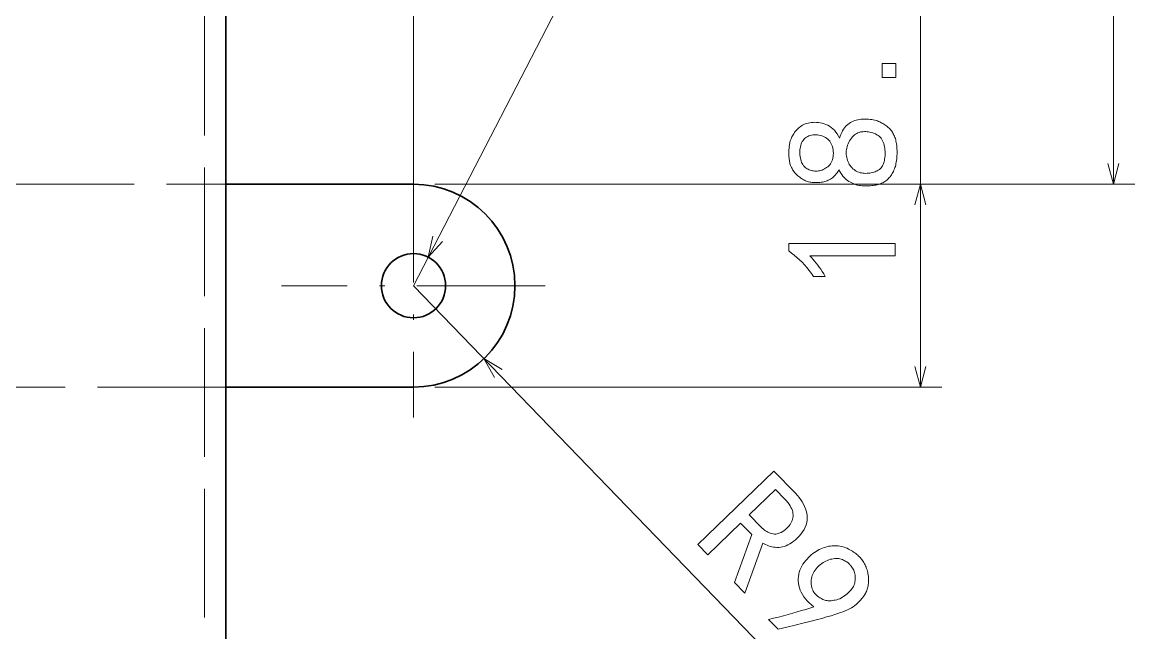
# Model space of a CAD drawing. Extents: x 28 to 1105, y 59 to 824.
# Drawn here: x 566 to 669.9, y 701.1 to 758.1 of the extents above; entities that cross this region are included whole.
import ezdxf

# ---------------------------------------------------------------- set-up
doc = ezdxf.new("R2010")
doc.units = 0
doc.linetypes.add('DASHDOT', pattern=[18.5, 12, -3, 0.5, -3])
doc.linetypes.add('DASHED', pattern=[15, 12, -3])

msp = doc.modelspace()

# ---------------------------------------------------------------- linework, layer by layer
at = {"color": 7, "lineweight": 13}
for p, q in [((667.95, 742.99), (667.95, 812.53)), ((602.59, 735.52), (602.59, 804.75)), ((602.59, 747.83), (602.59, 790.34)), ((649.93, 724.05), (649.93, 778.06)), ((602.59, 733.52), (623.5, 774.01)), ((604.59, 742.99), (651.93, 742.99)), ((604.59, 742.99), (669.95, 742.99)), ((602.59, 733.52), (657.64, 676.58)), ((604.59, 724.05), (651.93, 724.05))]:
    msp.add_line(p, q, dxfattribs=at)
at = {"color": 7, "lineweight": 35}
for p, q in [((585.07, 776.54), (585.07, 627.99)), ((585.07, 742.99), (602.59, 742.99)), ((602.59, 724.05), (585.07, 724.05))]:
    msp.add_line(p, q, dxfattribs=at)
at = {"color": 7, "linetype": 'DASHED', "lineweight": 13}
for p, q in [((583.07, 774.54), (583.07, 574.54)), ((564.51, 742.99), (585.07, 742.99)), ((585.07, 724.05), (564.51, 724.05))]:
    msp.add_line(p, q, dxfattribs=at)
at = {"color": 7, "linetype": 'DASHDOT', "lineweight": 13}
for p, q in [((602.59, 745.83), (602.59, 721.2)), ((614.9, 733.52), (590.27, 733.52))]:
    msp.add_line(p, q, dxfattribs=at)
at = {"color": 7, "lineweight": 13}
for points in [[(647.64, 754.28), (647.64, 752.95), (646.37, 752.95), (646.37, 754.28)], [(644.75, 742.83), (644.61, 742.83), (644.47, 742.84), (644.33, 742.86), (644.2, 742.89), (644.06, 742.92), (643.92, 742.95), (643.79, 743), (643.66, 743.05), (643.52, 743.11), (643.39, 743.18), (643.26, 743.25), (643.13, 743.33), (643.01, 743.43), (642.9, 743.53), (642.79, 743.64), (642.68, 743.76), (642.59, 743.89), (642.49, 744.03), (642.4, 744.18), (642.32, 744.33), (642.24, 744.2), (642.15, 744.07), (642.07, 743.96), (641.98, 743.85), (641.89, 743.75), (641.8, 743.67), (641.71, 743.59), (641.62, 743.52), (641.52, 743.46), (641.42, 743.41), (641.32, 743.36), (641.22, 743.32), (641.12, 743.29), (641.01, 743.26), (640.9, 743.23), (640.78, 743.2), (640.66, 743.18), (640.54, 743.17), (640.42, 743.16), (640.3, 743.15), (640.17, 743.14), (640.05, 743.15), (639.93, 743.15), (639.82, 743.16), (639.7, 743.18), (639.6, 743.2), (639.49, 743.22), (639.39, 743.25), (639.29, 743.28), (639.2, 743.32), (639.11, 743.36), (639.02, 743.41), (638.93, 743.46), (638.84, 743.52), (638.75, 743.57), (638.66, 743.64), (638.58, 743.7), (638.49, 743.77), (638.41, 743.85), (638.33, 743.93), (638.25, 744.01), (638.18, 744.09), (638.11, 744.18), (638.05, 744.27), (637.99, 744.35), (637.94, 744.45), (637.89, 744.54), (637.85, 744.63), (637.81, 744.73), (637.78, 744.82), (637.75, 744.92), (637.73, 745.02), (637.71, 745.13), (637.69, 745.23), (637.67, 745.34), (637.66, 745.45), (637.65, 745.55), (637.64, 745.67), (637.64, 745.78), (637.64, 745.89), (637.64, 746.01), (637.64, 746.12), (637.65, 746.23), (637.66, 746.34), (637.67, 746.44), (637.68, 746.55), (637.69, 746.65), (637.71, 746.74), (637.73, 746.84), (637.75, 746.93), (637.78, 747.03), (637.81, 747.12), (637.85, 747.22), (637.89, 747.31), (637.93, 747.41), (637.98, 747.51), (638.04, 747.61), (638.1, 747.71), (638.17, 747.81), (638.24, 747.92), (638.32, 748.02), (638.41, 748.11), (638.5, 748.2), (638.6, 748.29), (638.7, 748.36), (638.81, 748.44), (638.93, 748.5), (639.05, 748.56), (639.18, 748.62), (639.31, 748.67), (639.45, 748.71), (639.6, 748.74), (639.75, 748.76), (639.91, 748.77), (640.06, 748.78), (640.23, 748.77), (640.4, 748.75), (640.57, 748.72), (640.75, 748.69), (640.93, 748.64), (641.11, 748.58), (641.29, 748.5), (641.45, 748.41), (641.61, 748.3), (641.76, 748.17), (641.9, 748.03), (642.03, 747.86), (642.15, 747.69), (642.27, 747.49), (642.38, 747.28), (642.44, 747.47), (642.51, 747.65), (642.58, 747.82), (642.66, 747.97), (642.75, 748.12), (642.84, 748.25), (642.94, 748.37), (643.04, 748.48), (643.15, 748.58), (643.27, 748.67), (643.4, 748.75), (643.53, 748.81), (643.66, 748.87), (643.8, 748.93), (643.94, 748.97), (644.09, 749.01), (644.25, 749.04), (644.41, 749.06), (644.58, 749.07), (644.75, 749.07), (644.92, 749.07), (645.08, 749.06), (645.24, 749.05), (645.39, 749.03), (645.53, 749.01), (645.66, 748.98), (645.79, 748.95), (645.91, 748.91), (646.03, 748.86), (646.13, 748.81), (646.24, 748.76), (646.34, 748.71), (646.43, 748.65), (646.52, 748.6), (646.61, 748.54), (646.7, 748.48), (646.78, 748.42), (646.86, 748.36), (646.93, 748.3), (647, 748.23), (647.07, 748.17), (647.13, 748.1), (647.2, 748.02), (647.26, 747.94), (647.31, 747.86), (647.37, 747.77), (647.42, 747.68), (647.46, 747.58), (647.51, 747.48), (647.55, 747.37), (647.59, 747.25), (647.62, 747.14), (647.65, 747.01), (647.68, 746.88), (647.7, 746.75), (647.72, 746.6), (647.73, 746.46), (647.74, 746.3), (647.75, 746.15), (647.75, 745.98), (647.75, 745.82), (647.74, 745.65), (647.73, 745.5), (647.72, 745.35), (647.7, 745.2), (647.68, 745.06), (647.65, 744.92), (647.62, 744.79), (647.59, 744.66), (647.55, 744.54), (647.51, 744.42), (647.46, 744.3), (647.41, 744.19), (647.36, 744.08), (647.3, 743.98), (647.23, 743.88), (647.17, 743.78), (647.1, 743.69), (647.02, 743.61), (646.94, 743.52), (646.86, 743.45), (646.78, 743.37), (646.69, 743.3), (646.6, 743.24), (646.5, 743.18), (646.41, 743.13), (646.31, 743.08), (646.2, 743.04), (646.1, 743.01), (645.99, 742.97), (645.88, 742.95), (645.76, 742.92), (645.65, 742.9), (645.53, 742.88), (645.4, 742.87), (645.28, 742.85), (645.15, 742.84), (645.02, 742.84), (644.88, 742.83)], [(640.18, 744.22), (640.3, 744.22), (640.41, 744.23), (640.52, 744.25), (640.63, 744.28), (640.74, 744.32), (640.85, 744.36), (640.96, 744.42), (641.07, 744.48), (641.17, 744.55), (641.28, 744.62), (641.38, 744.71), (641.47, 744.8), (641.54, 744.91), (641.61, 745.02), (641.67, 745.14), (641.72, 745.27), (641.75, 745.42), (641.78, 745.57), (641.79, 745.72), (641.8, 745.89), (641.79, 746.06), (641.78, 746.22), (641.75, 746.37), (641.72, 746.52), (641.67, 746.65), (641.61, 746.78), (641.54, 746.9), (641.47, 747), (641.38, 747.1), (641.28, 747.19), (641.17, 747.28), (641.06, 747.35), (640.95, 747.41), (640.83, 747.47), (640.71, 747.51), (640.58, 747.55), (640.45, 747.57), (640.32, 747.59), (640.18, 747.6), (640.04, 747.6), (639.9, 747.59), (639.76, 747.57), (639.64, 747.54), (639.52, 747.5), (639.41, 747.45), (639.3, 747.4), (639.21, 747.33), (639.12, 747.26), (639.04, 747.17), (638.97, 747.08), (638.9, 746.98), (638.84, 746.87), (638.79, 746.75), (638.75, 746.63), (638.72, 746.5), (638.7, 746.36), (638.68, 746.22), (638.67, 746.07), (638.67, 745.91), (638.68, 745.75), (638.69, 745.59), (638.72, 745.43), (638.75, 745.29), (638.78, 745.16), (638.83, 745.03), (638.88, 744.92), (638.94, 744.82), (639.01, 744.72), (639.09, 744.64), (639.17, 744.56), (639.26, 744.5), (639.35, 744.44), (639.44, 744.39), (639.54, 744.34), (639.64, 744.3), (639.74, 744.27), (639.85, 744.25), (639.95, 744.23), (640.07, 744.22)], [(644.69, 744.02), (644.83, 744.01), (644.96, 744.02), (645.09, 744.02), (645.22, 744.04), (645.34, 744.06), (645.46, 744.08), (645.58, 744.12), (645.69, 744.15), (645.8, 744.2), (645.9, 744.25), (646, 744.3), (646.1, 744.37), (646.18, 744.44), (646.26, 744.52), (646.33, 744.61), (646.39, 744.71), (646.45, 744.82), (646.49, 744.94), (646.53, 745.07), (646.57, 745.2), (646.59, 745.34), (646.61, 745.48), (646.63, 745.62), (646.63, 745.76), (646.63, 745.91), (646.63, 746.05), (646.61, 746.2), (646.6, 746.35), (646.57, 746.5), (646.54, 746.65), (646.5, 746.79), (646.45, 746.93), (646.39, 747.05), (646.33, 747.17), (646.25, 747.28), (646.16, 747.38), (646.07, 747.47), (645.97, 747.55), (645.85, 747.62), (645.73, 747.69), (645.6, 747.74), (645.48, 747.79), (645.35, 747.83), (645.22, 747.86), (645.09, 747.88), (644.97, 747.9), (644.84, 747.91), (644.71, 747.91), (644.58, 747.9), (644.46, 747.89), (644.33, 747.87), (644.21, 747.83), (644.09, 747.79), (643.98, 747.73), (643.87, 747.66), (643.77, 747.59), (643.67, 747.5), (643.57, 747.4), (643.48, 747.29), (643.39, 747.17), (643.31, 747.04), (643.23, 746.91), (643.17, 746.77), (643.12, 746.64), (643.08, 746.5), (643.05, 746.36), (643.02, 746.22), (643.01, 746.07), (643.01, 745.93), (643.01, 745.78), (643.03, 745.63), (643.05, 745.49), (643.08, 745.35), (643.12, 745.22), (643.17, 745.09), (643.23, 744.97), (643.29, 744.85), (643.36, 744.74), (643.44, 744.64), (643.53, 744.54), (643.63, 744.44), (643.73, 744.36), (643.83, 744.28), (643.94, 744.22), (644.05, 744.16), (644.17, 744.11), (644.29, 744.07), (644.42, 744.05), (644.55, 744.03)], [(639.6, 736.3), (639.75, 736.14), (639.9, 735.98), (640.05, 735.81), (640.19, 735.63), (640.34, 735.45), (640.48, 735.25), (640.63, 735.05), (640.77, 734.84), (640.91, 734.62), (641.05, 734.39), (639.95, 734.39), (639.75, 734.67), (639.54, 734.95), (639.33, 735.21), (639.11, 735.46), (638.88, 735.71), (638.65, 735.94), (638.4, 736.16), (638.15, 736.37), (637.9, 736.57), (637.64, 736.76), (637.64, 737.45), (647.58, 737.45), (647.58, 736.3)], [(633.53, 704.81), (632.56, 705.81), (634.19, 710.28), (633.14, 711.36), (630.07, 708.39), (629.15, 709.34), (636.25, 716.21), (638.26, 714.14), (638.44, 713.94), (638.61, 713.73), (638.76, 713.53), (638.9, 713.33), (639.01, 713.12), (639.12, 712.91), (639.2, 712.7), (639.27, 712.49), (639.32, 712.27), (639.35, 712.05), (639.36, 711.84), (639.35, 711.62), (639.32, 711.41), (639.26, 711.19), (639.17, 710.98), (639.07, 710.77), (638.93, 710.55), (638.78, 710.34), (638.6, 710.13), (638.39, 709.92), (638.23, 709.77), (638.06, 709.63), (637.89, 709.51), (637.72, 709.41), (637.56, 709.31), (637.39, 709.24), (637.22, 709.18), (637.05, 709.14), (636.88, 709.11), (636.7, 709.09), (636.53, 709.09), (636.37, 709.1), (636.21, 709.12), (636.05, 709.14), (635.9, 709.18), (635.75, 709.22), (635.61, 709.28), (635.47, 709.34), (635.33, 709.41), (635.2, 709.49)], [(637.47, 710.88), (637.58, 710.99), (637.68, 711.11), (637.77, 711.23), (637.84, 711.35), (637.9, 711.47), (637.96, 711.6), (637.99, 711.72), (638.02, 711.85), (638.04, 711.98), (638.04, 712.12), (638.03, 712.25), (638.01, 712.39), (637.97, 712.53), (637.91, 712.68), (637.84, 712.82), (637.76, 712.97), (637.66, 713.12), (637.55, 713.27), (637.41, 713.42), (637.27, 713.58), (636.39, 714.5), (633.93, 712.12), (635.06, 710.96), (635.16, 710.87), (635.26, 710.78), (635.36, 710.7), (635.47, 710.62), (635.58, 710.56), (635.69, 710.5), (635.81, 710.45), (635.93, 710.41), (636.05, 710.38), (636.17, 710.35), (636.3, 710.33), (636.43, 710.33), (636.56, 710.35), (636.68, 710.38), (636.81, 710.43), (636.94, 710.49), (637.07, 710.56), (637.21, 710.65), (637.34, 710.76)], [(635.74, 702.35), (636.22, 702.47), (636.69, 702.58), (637.14, 702.7), (637.58, 702.82), (638.01, 702.94), (638.43, 703.06), (638.83, 703.18), (639.23, 703.3), (639.61, 703.42), (639.98, 703.55), (639.75, 703.73), (639.54, 703.91), (639.36, 704.1), (639.19, 704.29), (639.04, 704.48), (638.91, 704.69), (638.8, 704.89), (638.71, 705.1), (638.63, 705.32), (638.58, 705.53), (638.54, 705.75), (638.52, 705.97), (638.52, 706.18), (638.53, 706.38), (638.56, 706.58), (638.61, 706.78), (638.67, 706.97), (638.75, 707.15), (638.85, 707.33), (638.96, 707.51), (639.08, 707.68), (639.21, 707.84), (639.34, 707.99), (639.47, 708.13), (639.6, 708.27), (639.74, 708.39), (639.89, 708.51), (640.03, 708.61), (640.18, 708.71), (640.33, 708.8), (640.48, 708.88), (640.63, 708.95), (640.78, 709.01), (640.94, 709.07), (641.09, 709.12), (641.24, 709.16), (641.38, 709.19), (641.53, 709.21), (641.68, 709.23), (641.83, 709.24), (641.97, 709.24), (642.12, 709.24), (642.26, 709.23), (642.4, 709.21), (642.54, 709.18), (642.68, 709.14), (642.82, 709.1), (642.95, 709.05), (643.08, 709), (643.21, 708.93), (643.34, 708.86), (643.46, 708.79), (643.58, 708.72), (643.69, 708.65), (643.8, 708.58), (643.9, 708.51), (643.99, 708.43), (644.08, 708.35), (644.16, 708.28), (644.24, 708.2), (644.32, 708.12), (644.39, 708.03), (644.46, 707.95), (644.53, 707.85), (644.59, 707.76), (644.65, 707.66), (644.71, 707.56), (644.76, 707.45), (644.81, 707.34), (644.86, 707.23), (644.91, 707.11), (644.95, 706.99), (644.98, 706.88), (645.01, 706.75), (645.03, 706.63), (645.05, 706.51), (645.07, 706.38), (645.08, 706.26), (645.09, 706.13), (645.09, 706), (645.08, 705.87), (645.07, 705.74), (645.06, 705.62), (645.04, 705.5), (645.02, 705.39), (644.99, 705.28), (644.96, 705.17), (644.93, 705.07), (644.89, 704.97), (644.84, 704.88), (644.79, 704.78), (644.74, 704.69), (644.67, 704.59), (644.6, 704.49), (644.53, 704.39), (644.44, 704.29), (644.36, 704.19), (644.26, 704.08), (644.16, 703.98), (644.05, 703.87), (643.93, 703.76), (643.8, 703.66), (643.65, 703.55), (643.49, 703.45), (643.31, 703.36), (643.12, 703.26), (642.91, 703.17), (642.69, 703.07), (642.46, 702.99), (642.21, 702.9), (641.93, 702.81), (641.58, 702.7), (641.17, 702.59), (640.71, 702.46), (640.18, 702.32), (639.59, 702.17), (638.94, 702), (638.23, 701.83), (637.46, 701.64), (636.63, 701.44)], [(640.18, 707.08), (640.09, 706.96), (640.01, 706.84), (639.94, 706.72), (639.88, 706.59), (639.82, 706.46), (639.78, 706.33), (639.75, 706.19), (639.74, 706.05), (639.73, 705.91), (639.73, 705.76), (639.74, 705.62), (639.76, 705.48), (639.78, 705.35), (639.82, 705.22), (639.87, 705.1), (639.92, 704.99), (639.99, 704.89), (640.06, 704.79), (640.15, 704.69), (640.24, 704.61), (640.33, 704.53), (640.43, 704.45), (640.53, 704.39), (640.62, 704.33), (640.72, 704.28), (640.81, 704.23), (640.91, 704.19), (641, 704.16), (641.1, 704.14), (641.19, 704.12), (641.29, 704.11), (641.39, 704.11), (641.5, 704.11), (641.61, 704.11), (641.73, 704.13), (641.85, 704.15), (641.98, 704.17), (642.11, 704.2), (642.25, 704.24), (642.4, 704.29), (642.55, 704.37), (642.7, 704.46), (642.83, 704.55), (642.96, 704.65), (643.08, 704.74), (643.19, 704.83), (643.29, 704.93), (643.38, 705.03), (643.46, 705.13), (643.54, 705.23), (643.61, 705.33), (643.67, 705.43), (643.72, 705.54), (643.76, 705.65), (643.79, 705.76), (643.82, 705.88), (643.84, 706), (643.85, 706.12), (643.85, 706.24), (643.84, 706.37), (643.83, 706.49), (643.81, 706.61), (643.78, 706.73), (643.75, 706.84), (643.71, 706.95), (643.66, 707.05), (643.6, 707.15), (643.54, 707.24), (643.47, 707.33), (643.39, 707.42), (643.35, 707.47), (643.3, 707.53), (643.24, 707.59), (643.18, 707.64), (643.11, 707.69), (643.03, 707.74), (642.94, 707.79), (642.85, 707.84), (642.75, 707.89), (642.64, 707.94), (642.53, 707.98), (642.42, 708.01), (642.3, 708.04), (642.18, 708.05), (642.05, 708.05), (641.93, 708.05), (641.79, 708.03), (641.66, 708), (641.52, 707.97), (641.38, 707.92), (641.24, 707.87), (641.1, 707.81), (640.97, 707.74), (640.84, 707.66), (640.72, 707.58), (640.6, 707.5), (640.49, 707.4), (640.38, 707.3), (640.28, 707.2)]]:
    msp.add_lwpolyline(points, close=True, dxfattribs=at)
for points in [[(667.43, 744.92), (667.95, 742.99), (668.47, 744.92)], [(650.44, 741.06), (649.93, 742.99), (649.41, 741.06)], [(604.39, 738.14), (603.96, 736.18), (605.31, 737.66)], [(610.88, 725.68), (609.17, 726.71), (610.14, 724.96)], [(649.41, 725.98), (649.93, 724.05), (650.44, 725.98)]]:
    msp.add_lwpolyline(points, dxfattribs=at)
at = {"color": 7, "lineweight": 35}
msp.add_circle((602.59, 733.52), 3, dxfattribs=at)
msp.add_arc((602.59, 733.52), 9.47, 270, 90, dxfattribs=at)

doc.saveas('drawing.dxf')
